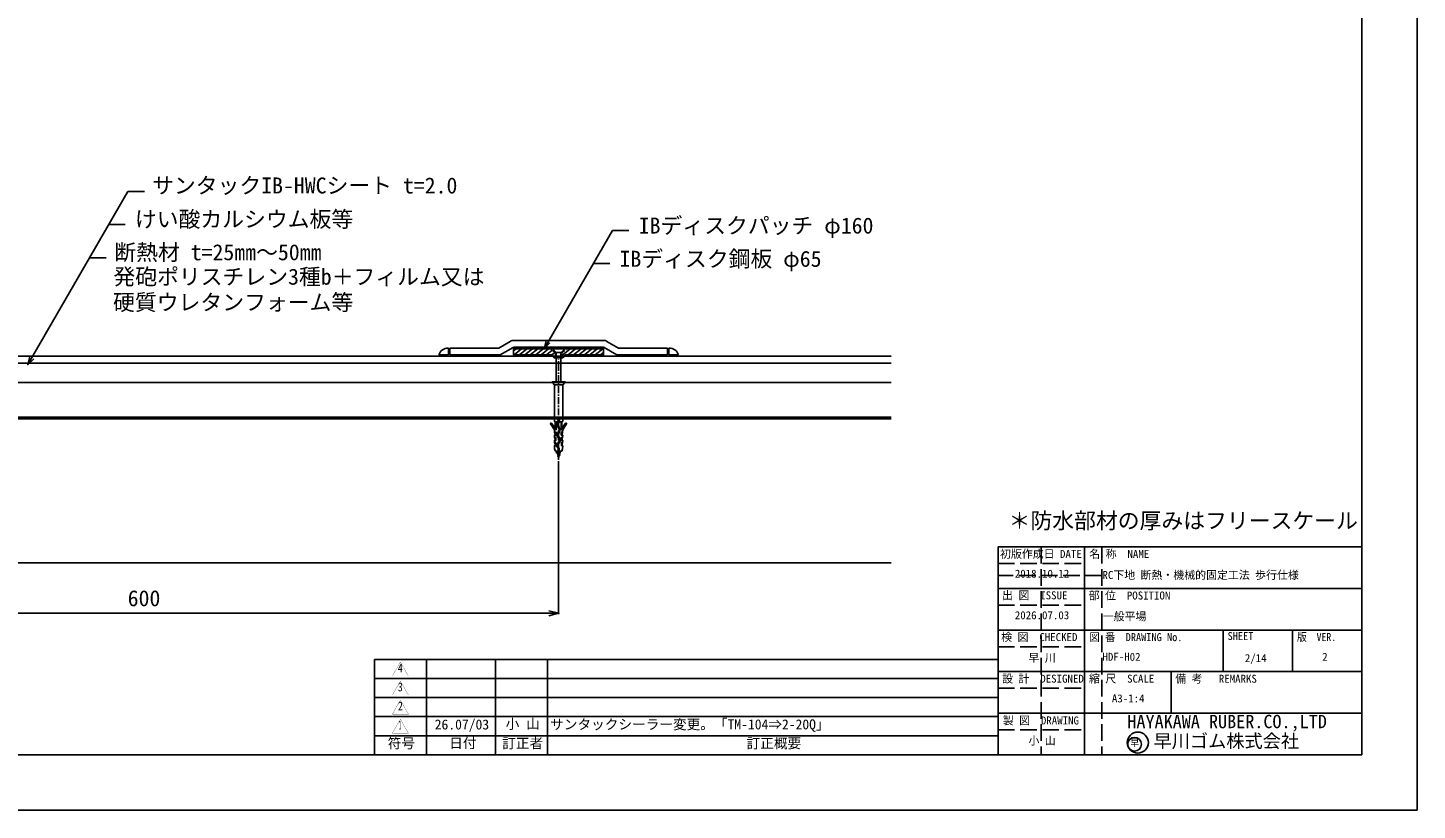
# Model space of a CAD drawing. Units: millimetres, scale not verified, with parts at other scales. Extents: x -210 to 1470, y -148 to 1040.
# Drawn here: x 467 to 1470, y -148 to 416 of the extents above; entities that cross this region are included whole.
import ezdxf
from ezdxf.enums import TextEntityAlignment as Align

# ---------------------------------------------------------------- set-up
doc = ezdxf.new("R2010")
doc.units = ezdxf.units.MM
doc.header["$PDMODE"] = 32
doc.header["$PDSIZE"] = 0.5
doc.linetypes.add('CHAIN1', pattern=[8, 5, -1, 1, -1])
doc.linetypes.add('DASHED3', pattern=[4, 3, -1])
for name, color, linetype in [('0-0_0', 7, 'Continuous'), ('0-2_IBｼｰﾄ', 7, 'Continuous'), ('0-3_IBリキッド', 7, 'Continuous'), ('0-5_中心線', 1, 'CHAIN1'), ('0-6_仮想線', 1, 'DASHED3'), ('0-7_図面枠', 7, 'Continuous'), ('0-A_寸法線', 7, 'Continuous'), ('0-B_文字', 7, 'Continuous'), ('0-C_断熱材', 2, 'Continuous'), ('1-0_表題欄', 7, 'Continuous'), ('1-1_躯体', 7, 'Continuous'), ('1-2_輪郭線', 2, 'Continuous'), ('1-3_部材(積層鋼板)', 4, 'Continuous'), ('1-4_部材(ﾋﾞｽ類)', 7, 'Continuous')]:
    doc.layers.add(name, color=color, linetype=linetype)
doc.styles.add('MS Gothic', font='')
doc.styles.get('MS Gothic').set_extended_font_data('MS Gothic')

# ---------------------------------------------------------------- blocks, each defined once
blk = doc.blocks.new('表題欄(建築)')
at = {"layer": '0-6_仮想線'}
for p, q in [((7.8125, 37.5), (7.8125, 0)), ((18.75, 37.5), (18.75, 0)), ((0, 34.5), (15.625, 34.5)), ((18.75, 32.3438), (0, 32.3438)), ((0, 27), (15.625, 27)), ((0, 19.5), (15.625, 19.5)), ((0, 12), (15.625, 12)), ((0, 4.5), (15.625, 4.5))]:
    blk.add_line(p, q, dxfattribs=at)
at = {"layer": '1-0_表題欄'}
for p, q in [((0, 37.5), (65.625, 37.5)), ((0, 0), (0, 37.5)), ((15.625, 37.5), (15.625, 0)), ((65.625, 37.5), (65.625, 0)), ((0, 30), (15.625, 30)), ((0, 30), (65.625, 30)), ((0, 22.5), (65.625, 22.5)), ((40.625, 22.5), (40.625, 15)), ((53.125, 22.5), (53.125, 15)), ((0, 15), (65.625, 15)), ((31.25, 15), (31.25, 7.5)), ((0, 7.5), (65.625, 7.5))]:
    blk.add_line(p, q, dxfattribs=at)
blk.add_lwpolyline([(0, 37.5), (0, 0), (65.625, 0)], dxfattribs=at)
for centre, radius in [((25.2227, 2.1988), 1.8994), ((24.6432, 1.8951), 1.2434)]:
    blk.add_circle(centre, radius, dxfattribs=at)
at = {"layer": '1-0_表題欄', "style": 'MS Gothic'}
for s, height, p in [('初版作成日 DATE', 1.443, (0.3595, 35.0749)), ('名 称  NAME', 1.443, (16.4718, 35.0749)), ('出 図  ISSUE', 1.443, (0.7322, 27.6053)), ('部 位  POSITION', 1.443, (16.3595, 27.5749)), ('検 図  CHECKED', 1.443, (0.5739, 20.0749)), ('設 計  DESIGNED', 1.443, (0.7421, 12.5749)), ('縮 尺  SCALE', 1.443, (16.4083, 12.5749)), ('備 考   REMARKS', 1.443, (31.9692, 12.5597)), ('製 図  DRAWING', 1.443, (0.8544, 5.0292)), ('HAYAKAWA RUBER.CO.,LTD', 2.405, (23.3343, 4.0757)), ('早川ゴム株式会社', 2.405, (28.0639, 0.5588))]:
    blk.add_text(s, height=height, dxfattribs=at).set_placement(p, align=Align.BOTTOM_LEFT)
for s, height, width, p in [('図 番  DRAWING No.', 1.443, 0.95, (16.4889, 20.0673)), ('SHEET', 1.443, 0.95, (41.4146, 20.2653)), ('版\u3000VER.', 1.443, 0.9, (53.9304, 20.0825)), ('早', 1.247, 0.9, (23.8995, 1.1678))]:
    blk.add_text(s, height=height, dxfattribs=dict(at, width=width)).set_placement(p, align=Align.BOTTOM_LEFT)
blk = doc.blocks.new('囲い文字1')
at = {"layer": '0-B_文字', "color": 5}
for points in [[(-1.1646, -12.9815), (-1.2512, -13.0315), (0.467, -10.1554), (0.467, -10.0554)], [(0.467, -10.1554), (0.467, -10.0554), (2.0986, -12.9815), (2.1852, -13.0315)], [(2.0986, -12.9815), (2.1852, -13.0315), (-1.1646, -12.9815), (-1.2512, -13.0315)]]:
    blk.add_solid(points, dxfattribs=at)
at = {"layer": '0-B_文字', "color": 5, "style": 'MS Gothic', "width": 0.4}
blk.add_text('1', height=1.828, dxfattribs=at).set_placement((0.0909, -12.7867), align=Align.BOTTOM_LEFT)
blk = doc.blocks.new('U149')
at = {"layer": '0-0_0', "xscale": 3.446988, "yscale": 3.446988}
blk.add_blockref('囲い文字1', (4.164, 34.833), dxfattribs=at)
blk = doc.blocks.new('囲い文字2')
at = {"layer": '0-B_文字', "color": 5}
for points in [[(-8.3757, 15.6578), (-8.4623, 15.6078), (-6.7441, 18.4839), (-6.7441, 18.5839)], [(-6.7441, 18.4839), (-6.7441, 18.5839), (-5.1124, 15.6578), (-5.0258, 15.6078)], [(-5.1124, 15.6578), (-5.0258, 15.6078), (-8.3757, 15.6578), (-8.4623, 15.6078)]]:
    blk.add_solid(points, dxfattribs=at)
at = {"layer": '0-B_文字', "color": 5, "style": 'MS Gothic', "width": 0.8}
blk.add_text('2', height=1.828, dxfattribs=at).set_placement((-7.2456, 15.8526), align=Align.BOTTOM_LEFT)
blk = doc.blocks.new('U150')
at = {"layer": '0-0_0', "xscale": 3.446988, "yscale": 3.446988}
blk.add_blockref('囲い文字2', (29.02, -63.886), dxfattribs=at)
blk = doc.blocks.new('囲い文字3')
at = {"layer": '0-B_文字', "color": 5}
for points in [[(-4.1526, 7.2498), (-4.2392, 7.1998), (-2.521, 10.0759), (-2.521, 10.1759)], [(-2.521, 10.0759), (-2.521, 10.1759), (-0.8893, 7.2498), (-0.8027, 7.1998)], [(-0.8893, 7.2498), (-0.8027, 7.1998), (-4.1526, 7.2498), (-4.2392, 7.1998)]]:
    blk.add_solid(points, dxfattribs=at)
at = {"layer": '0-B_文字', "color": 5, "style": 'MS Gothic', "width": 0.8}
blk.add_text('3', height=1.828, dxfattribs=at).set_placement((-3.0321, 7.4446), align=Align.BOTTOM_LEFT)
blk = doc.blocks.new('U151')
at = {"layer": '0-0_0', "xscale": 3.446988, "yscale": 3.446988}
blk.add_blockref('囲い文字3', (14.463, -34.904), dxfattribs=at)
blk = doc.blocks.new('囲い文字4')
at = {"layer": '0-B_文字', "color": 5}
for points in [[(-4.4625, 5.3378), (-4.5491, 5.2878), (-2.8309, 8.1639), (-2.8309, 8.2639)], [(-2.8309, 8.1639), (-2.8309, 8.2639), (-1.1992, 5.3378), (-1.1126, 5.2878)], [(-1.1992, 5.3378), (-1.1126, 5.2878), (-4.4625, 5.3378), (-4.5491, 5.2878)]]:
    blk.add_solid(points, dxfattribs=at)
at = {"layer": '0-B_文字', "color": 5, "style": 'MS Gothic', "width": 0.85}
blk.add_text('4', height=1.828, dxfattribs=at).set_placement((-3.371, 5.5326), align=Align.BOTTOM_LEFT)
blk = doc.blocks.new('U152')
at = {"layer": '0-0_0', "xscale": 3.446988, "yscale": 3.446988}
blk.add_blockref('囲い文字4', (15.531, -28.313), dxfattribs=at)
blk = doc.blocks.new('_Open30')
at = {"layer": '0-0_0'}
blk.add_line((0, 0), (-1, 0), dxfattribs=at)
blk.add_lwpolyline([(-1, 0.2679), (0, 0), (-1, -0.2679)], dxfattribs=at)

msp = doc.modelspace()

# ---------------------------------------------------------------- linework, layer by layer
at = {"layer": '0-2_IBｼｰﾄ'}
for p, q in [((882.688, 190.503), (818.188, 190.503)), ((807.27, 185.003), (771.898, 185.003)), ((771.898, 185.003), (771.898, 180.003)), ((815.559, 189.798), (807.27, 185.003)), ((817.562, 185.335), (808.343, 180.003)), ((882.688, 185.503), (818.188, 185.503)), ((883.314, 185.335), (892.532, 180.003)), ((885.316, 189.798), (893.606, 185.003)), ((928.977, 185.003), (893.606, 185.003)), ((928.977, 185.003), (928.977, 180.003)), ((302.62, 174.003), (1090.438, 174.003)), ((303.96, 179.003), (1090.438, 179.003)), ((808.343, 180.003), (771.898, 180.003)), ((928.977, 179.003), (771.898, 179.003)), ((928.977, 180.003), (892.532, 180.003))]:
    msp.add_line(p, q, dxfattribs=at)
for centre, radius, start, end in [((818.188, 185.253), 5.25, 90, 120.04481), ((882.688, 185.253), 5.25, 59.95519, 90), ((818.188, 184.253), 1.25, 90, 120.04489), ((882.688, 184.253), 1.25, 59.95511, 90)]:
    msp.add_arc(centre, radius, start, end, dxfattribs=at)
at = {"layer": '0-3_IBリキッド'}
for p, q in [((770.898, 180.003), (770.898, 185.003)), ((929.977, 180.003), (929.977, 185.003)), ((763.898, 180.003), (770.898, 180.003)), ((936.977, 180.003), (929.977, 180.003))]:
    msp.add_line(p, q, dxfattribs=at)
for centre, start, end in [((770.898, 177.603), 90, 161.07536), ((929.977, 177.603), 18.92464, 90)]:
    msp.add_arc(centre, 7.4, start, end, dxfattribs=at)
at = {"layer": '0-5_中心線'}
msp.add_line((850.438, 104.435), (850.438, 176.837), dxfattribs=at)
at = {"layer": '0-7_図面枠'}
msp.add_lwpolyline([(1470, -148.5), (1470, 1039.5), (-210, 1039.5), (-210, -148.5)], close=True, dxfattribs=at)
at = {"layer": '0-A_寸法線'}
for p, q in [((467.413, 173.003), (539.604, 298.043)), ((539.604, 298.043), (551.604, 298.043)), ((525.748, 274.043), (537.748, 274.043)), ((839.901, 184.503), (889.213, 269.916)), ((889.213, 269.916), (901.213, 269.916)), ((511.892, 250.043), (523.892, 250.043)), ((875.357, 245.916), (887.357, 245.916)), ((850.438, 103.435), (850.438, -6.405)), ((257.438, -6.405), (843.438, -6.405))]:
    msp.add_line(p, q, dxfattribs=at)
for points in [[(844.143, 188.746), (839.901, 184.503), (841.454, 190.299)], [(471.656, 177.246), (467.413, 173.003), (468.966, 178.799)]]:
    msp.add_lwpolyline(points, dxfattribs=at)
msp.add_point((850.438, -6.405), dxfattribs=at)
at = {"layer": '0-C_断熱材'}
for p, q in [((10.438, 160.003), (1090.438, 160.003)), ((10.438, 135.003), (1090.438, 135.003))]:
    msp.add_line(p, q, dxfattribs=at)
at = {"layer": '1-0_表題欄'}
for p, q in [((717.5, -39.75), (1167.5, -39.75)), ((717.5, -108.5), (717.5, -39.75)), ((755, -108.5), (755, -39.75)), ((805, -108.5), (805, -39.75)), ((842.5, -108.5), (842.5, -39.75)), ((1167.5, -108.5), (1167.5, -39.75)), ((717.5, -53.5), (1167.5, -53.5)), ((717.5, -67.25), (1167.5, -67.25)), ((717.5, -81), (1167.5, -81)), ((717.5, -94.75), (1167.5, -94.75)), ((717.5, -108.5), (1167.5, -108.5))]:
    msp.add_line(p, q, dxfattribs=at)
at = {"layer": '1-1_躯体'}
for p, q in [((10.438, 134.003), (1090.438, 134.003)), ((10.438, 30.003), (1090.438, 30.003))]:
    msp.add_line(p, q, dxfattribs=at)
at = {"layer": '1-2_輪郭線'}
msp.add_lwpolyline([(1430, 999.5), (-170, 999.5), (-170, -108.5), (1430, -108.5)], close=True, dxfattribs=at)
at = {"layer": '1-3_部材(積層鋼板)'}
for p, q in [((817.938, 182.967), (819.781, 184.503)), ((818.287, 180.003), (823.685, 184.503)), ((822.192, 180.003), (827.589, 184.503)), ((826.096, 180.003), (831.494, 184.503)), ((830, 180.003), (835.398, 184.503)), ((833.904, 180.003), (839.302, 184.503)), ((837.808, 180.003), (843.206, 184.503)), ((841.713, 180.003), (845.815, 183.423)), ((857.33, 180.003), (862.727, 184.503)), ((861.234, 180.003), (866.632, 184.503)), ((865.138, 180.003), (870.536, 184.503)), ((869.042, 180.003), (874.44, 184.503)), ((872.946, 180.003), (878.344, 184.503)), ((876.851, 180.003), (882.248, 184.503)), ((880.755, 180.003), (882.938, 181.823)), ((847.237, 178.099), (848.069, 178.793))]:
    msp.add_line(p, q, dxfattribs=at)
at = {"layer": '1-3_部材(積層鋼板)', "color": 7}
for p, q in [((882.688, 184.503), (818.188, 184.503)), ((845.824, 179.82), (847.288, 178.036)), ((847.674, 177.853), (853.201, 177.853)), ((853.588, 178.036), (855.051, 179.82))]:
    msp.add_line(p, q, dxfattribs=at)
for points in [[(817.938, 184.253), (817.938, 180.003), (845.438, 180.003)], [(855.438, 180.003), (882.938, 180.003), (882.938, 184.253)]]:
    msp.add_lwpolyline(points, dxfattribs=at)
at = {"layer": '1-3_部材(積層鋼板)', "color": 7, "linetype": 'DASHED3'}
for points in [[(848.069, 177.853), (848.069, 181.184), (845.084, 184.148), (845.084, 184.503)], [(852.807, 177.853), (852.807, 181.184), (855.792, 184.148), (855.792, 184.503)]]:
    msp.add_lwpolyline(points, dxfattribs=at)
at = {"layer": '1-3_部材(積層鋼板)'}
for points in [[(845.579, 179.972), (845.617, 180.003), (847.596, 181.653)], [(852.807, 179.487), (853.425, 180.003), (858.823, 184.503)]]:
    msp.add_lwpolyline(points, dxfattribs=at)
at = {"layer": '1-3_部材(積層鋼板)', "color": 7}
for centre, radius, start, end in [((818.188, 184.253), 0.25, 90, 180), ((882.688, 184.253), 0.25, 0, 90), ((845.438, 179.503), 0.5, 39.3586, 90), ((847.674, 178.353), 0.5, 219.3586, 270), ((853.201, 178.353), 0.5, 270, 320.6414), ((855.438, 179.503), 0.5, 90, 140.6414)]:
    msp.add_arc(centre, radius, start, end, dxfattribs=at)
at = {"layer": '1-4_部材(ﾋﾞｽ類)'}
for p, q in [((845.938, 184.503), (854.938, 184.503)), ((852.108, 181.673), (848.768, 181.673)), ((848.768, 160.605), (848.768, 181.259)), ((852.108, 181.259), (852.108, 160.605)), ((845.941, 160.003), (854.935, 160.003)), ((853.438, 158.488), (847.438, 158.488)), ((850.023, 131.474), (849.454, 130.05)), ((850.066, 131.489), (849.485, 130.039)), ((850.07, 129.804), (850.641, 131.232)), ((850.089, 132.576), (850.089, 131.785)), ((850.101, 129.792), (850.682, 131.243)), ((850.123, 132.595), (850.123, 131.785)), ((850.753, 131.785), (850.753, 132.595)), ((850.786, 131.785), (850.786, 132.576)), ((848.258, 127), (848.06, 127.259)), ((850.832, 125.817), (849.464, 122.619)), ((849.472, 121.739), (850.851, 118.674)), ((849.478, 129.184), (850.826, 126.276)), ((850.863, 125.804), (849.495, 122.605)), ((849.503, 121.752), (850.881, 118.688)), ((849.508, 129.198), (850.856, 126.29)), ((849.975, 122.398), (851.346, 125.564)), ((851.429, 118.996), (849.981, 122.01)), ((850.005, 122.385), (851.376, 125.551)), ((851.463, 119.003), (850.011, 122.024)), ((851.342, 126.521), (850.075, 129.474)), ((851.373, 126.535), (850.105, 129.487)), ((852.618, 127), (852.815, 127.259)), ((851.611, 110.605), (848.6, 109.554)), ((851.325, 110.605), (848.6, 109.654)), ((849.145, 110.605), (849.231, 110.284)), ((850.814, 118.105), (849.267, 115.182)), ((849.267, 114.032), (849.993, 112.665)), ((850.843, 118.088), (849.296, 115.167)), ((849.296, 114.048), (850.022, 112.681)), ((851.731, 110.605), (849.521, 109.2)), ((849.849, 114.889), (851.436, 117.858)), ((850.583, 112.997), (849.856, 114.314)), ((849.878, 114.874), (851.465, 117.842)), ((850.612, 113.013), (849.885, 114.331)), ((850.115, 112.308), (850.082, 112.308)), ((850.082, 112.308), (850.101, 110.605)), ((850.794, 112.308), (850.761, 112.308)), ((850.774, 110.605), (850.794, 112.308)), ((851.386, 107.828), (849.746, 107.257)), ((851.386, 107.728), (849.746, 107.157)), ((851.071, 108.143), (849.979, 107.49)), ((850.911, 107.546), (850.106, 107.019))]:
    msp.add_line(p, q, dxfattribs=at)
for points in [[(848.475, 181.966), (845.938, 184.503), (845.938, 184.803), (854.938, 184.803), (854.938, 184.503), (852.401, 181.966)], [(853.478, 158.547), (854.935, 160.003), (854.935, 160.605), (845.941, 160.605), (845.941, 160.003), (847.397, 158.547)], [(847.456, 158.405), (847.456, 132.068), (847.474, 132.068), (847.545, 132.033), (847.616, 132.033), (847.687, 131.997), (847.895, 131.95)], [(852.98, 131.95), (853.189, 131.997), (853.26, 132.033), (853.331, 132.033), (853.402, 132.068), (853.42, 132.068), (853.42, 158.405)], [(848.06, 131.748), (848.06, 127.259), (845.412, 130.724)], [(850.089, 131.856), (848.594, 131.856), (848.594, 125.994), (848.327, 125.994), (848.327, 126.747)], [(850.786, 131.856), (852.282, 131.856), (852.282, 125.994), (852.549, 125.994), (852.549, 126.747)], [(855.463, 130.724), (852.815, 127.259), (852.815, 131.748)], [(844.69, 130.192), (847.438, 125.994), (847.527, 124.394), (848.593, 124.394), (848.593, 122.172), (847.438, 122.172), (847.527, 120.554), (848.54, 120.554), (848.469, 118.349), (847.438, 118.349), (847.527, 116.732), (848.398, 116.732), (848.327, 114.509), (847.438, 114.509), (847.546, 112.369), (848.188, 110.605), (852.688, 110.605), (853.33, 112.369), (853.438, 114.509), (852.549, 114.509), (852.478, 116.732), (853.349, 116.732), (853.438, 118.349), (852.407, 118.349), (852.336, 120.554), (853.349, 120.554), (853.438, 122.172), (852.282, 122.172), (852.282, 124.394), (853.349, 124.394), (853.438, 125.994), (856.186, 130.192)], [(847.527, 124.394), (847.527, 124.145), (847.829, 123.38), (847.864, 122.172)], [(847.918, 118.349), (847.9, 119.558), (847.527, 120.358), (847.527, 120.554)], [(852.958, 118.349), (852.976, 119.558), (853.349, 120.358), (853.349, 120.554)], [(853.349, 124.394), (853.349, 124.145), (853.047, 123.38), (853.011, 122.172)], [(847.527, 116.732), (847.527, 116.554), (847.971, 115.718), (847.989, 114.509)], [(849.652, 110.605), (849.231, 110.284), (848.6, 109.654), (848.6, 109.554), (849.521, 109.2), (849.979, 107.49), (849.746, 107.257), (849.746, 107.157), (850.106, 107.019), (850.438, 105.779), (850.911, 107.546), (851.386, 107.728), (851.386, 107.828), (851.071, 108.143), (851.731, 110.605)], [(850.115, 110.605), (850.115, 111.582), (850.761, 111.582), (850.761, 110.605)], [(853.349, 116.732), (853.349, 116.554), (852.904, 115.718), (852.887, 114.509)]]:
    msp.add_lwpolyline(points, dxfattribs=at)
for centre, radius, start, end in [((847.768, 181.259), 1, 0, 45), ((853.108, 181.259), 1, 135, 180), ((847.256, 158.405), 0.2, 0, 45), ((853.62, 158.405), 0.2, 135, 180), ((845.056, 130.452), 0.449, 37.38183, 215.39037), ((847.854, 131.748), 0.207, 360, 78.37519), ((850.438, 133.164), 0.683, 300.64443, 239.35557), ((850.438, 133.164), 0.65, 298.99242, 241.00758), ((849.326, 131.785), 0.763, 335.97512, 0), ((849.326, 131.785), 0.796, 338.19323, 0), ((849.326, 131.785), 1.427, 337.19074, 360), ((849.326, 131.785), 1.46, 338.19323, 0), ((853.022, 131.748), 0.207, 101.62481, 180), ((855.82, 130.452), 0.449, 324.60963, 142.61817), ((847.827, 126.747), 0.5, 0, 30.42714), ((850.471, 129.644), 1.095, 158.2146, 204.87271), ((850.471, 122.188), 1.095, 156.84042, 204.22194), ((850.471, 129.644), 1.062, 158.17187, 204.87271), ((850.471, 122.188), 1.062, 156.84042, 204.22194), ((850.4, 122.211), 0.465, 156.27812, 205.66734), ((850.4, 122.211), 0.431, 156.27812, 205.66734), ((850.471, 129.644), 0.431, 158.20137, 203.23665), ((850.471, 129.644), 0.398, 158.19323, 203.23665), ((850.314, 126.039), 0.564, 336.84042, 24.87271), ((850.314, 126.039), 0.597, 336.84042, 24.87271), ((850.25, 126.039), 1.194, 336.58818, 23.8287), ((850.25, 126.039), 1.228, 336.58818, 23.8287), ((853.049, 126.747), 0.5, 149.57286, 180), ((850.351, 114.608), 1.228, 152.09899, 207.95156), ((850.351, 114.608), 1.194, 152.09899, 207.95156), ((850.376, 114.608), 0.597, 151.87656, 209.41932), ((850.376, 114.608), 0.564, 151.87656, 209.43109), ((849.318, 112.308), 0.763, 0, 27.95156), ((849.318, 112.308), 0.796, 0, 27.95156), ((849.334, 112.308), 1.427, 0, 28.91197), ((849.334, 112.308), 1.46, 0, 28.91198), ((850.347, 118.421), 0.564, 325.90086, 26.66039), ((850.347, 118.421), 0.597, 326.07565, 26.59167), ((850.382, 118.421), 1.194, 331.85925, 28.78795), ((850.382, 118.421), 1.228, 331.85949, 28.27499)]:
    msp.add_arc(centre, radius, start, end, dxfattribs=at)

# ---------------------------------------------------------------- block references
at = {"layer": '0-A_寸法線', "xscale": 7, "yscale": 7}
msp.add_blockref('_Open30', (850.438, -6.405), dxfattribs=at)
at = {"layer": '1-0_表題欄', "xscale": 4, "yscale": 4}
msp.add_blockref('表題欄(建築)', (1167.5, -108.5), dxfattribs=at)
at = {"layer": '1-0_表題欄'}
for name, p in [('U152', (730.476, -41.625)), ('U151', (730.476, -55.375)), ('U150', (730.476, -69.125)), ('U149', (730.476, -82.875))]:
    msp.add_blockref(name, p, dxfattribs=at)

# ---------------------------------------------------------------- texts
at = {"layer": '0-A_寸法線', "style": 'MS Gothic'}
msp.add_text('600', height=11.55, dxfattribs=at).set_placement((539.473, -4.783), align=Align.BOTTOM_LEFT)
at = {"layer": '0-B_文字', "style": 'MS Gothic'}
for s, p in [('サンタックIB-HWCシート t=2.0', (557.058, 293.047)), ('けい酸カルシウム板等', (544.664, 268.742)), ('IBディスクパッチ φ160', (908.251, 264.128)), ('断熱材 t=25㎜～50㎜', (529.833, 244.864)), ('IBディスク鋼板 φ65', (894.395, 240.128)), ('発砲ポリスチレン3種b＋フィルム又は', (529.163, 227.242)), ('硬質ウレタンフォーム等', (528.919, 208.742)), ('＊防水部材の厚みはフリースケール', (1175.132, 51.239))]:
    msp.add_text(s, height=11.55, dxfattribs=at).set_placement(p, align=Align.BOTTOM_LEFT)
at = {"layer": '1-0_表題欄', "style": 'MS Gothic'}
for s, height, p in [('2018.10.12', 5.773, (1179.623, 17.561)), ('RC下地 断熱・機械的固定工法 歩行仕様', 5.773, (1242.868, 16.587)), ('2026.07.03', 5.773, (1179.623, -12.439)), ('一般平場', 5.773, (1243.112, -13.261)), ('早 川', 5.773, (1189.461, -43.17)), ('HDF-H02', 5.773, (1242.868, -42.439)), ('2/14', 5.773, (1345.615, -43.353)), ('2', 5.773, (1401.466, -42.439)), ('A3-1:4', 5.773, (1249.676, -72.439)), ('26.07/03', 7.216, (761.022, -92.424)), ('小 山', 7.216, (812.234, -91.949)), ('サンタックシーラー変更。「TM-104⇒2-20Q」', 7.216, (844.375, -92.329)), ('符号', 7.216, (727.094, -106.003)), ('日付', 7.216, (771.491, -105.813)), ('訂正者', 7.216, (809.721, -105.984)), ('訂正概要', 7.216, (986.098, -106.003)), ('小 山', 5.773, (1189.491, -102.957))]:
    msp.add_text(s, height=height, dxfattribs=at).set_placement(p, align=Align.BOTTOM_LEFT)

doc.saveas('drawing.dxf')
